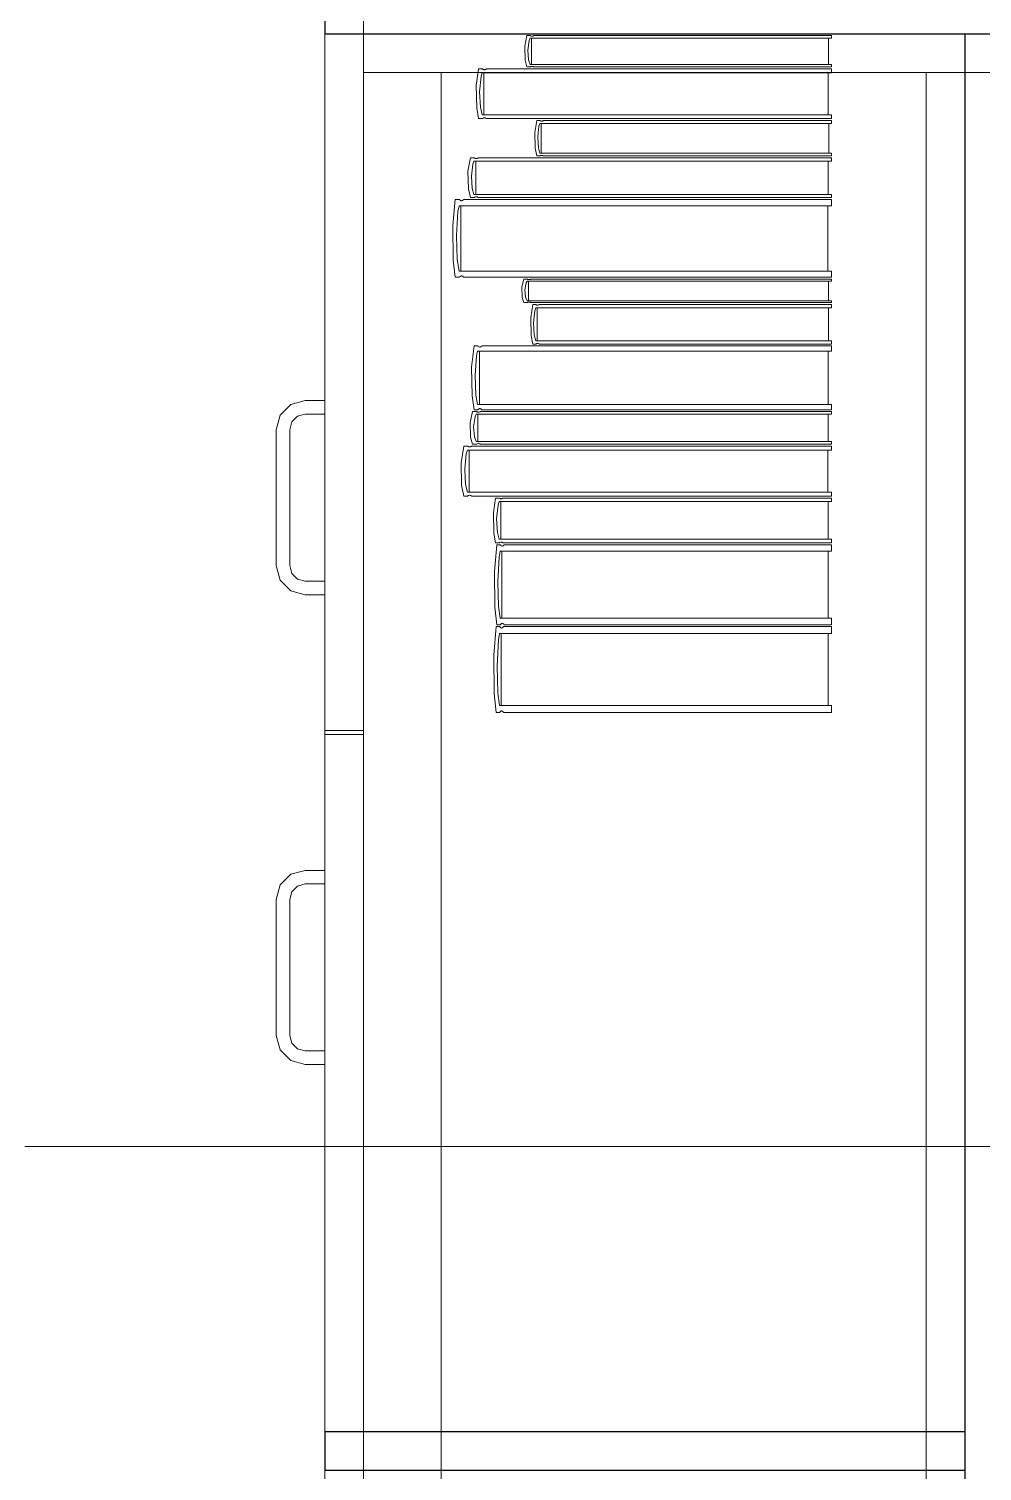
# Model space of a CAD drawing. Header units: inches. Extents: x -19 to 5698, y -728 to 92.
# Drawn here: x 105.169 to 105.66, y 34.24 to 34.983 of the extents above; entities that cross this region are included whole.
import ezdxf

# ---------------------------------------------------------------- set-up
doc = ezdxf.new("R2010")
doc.units = ezdxf.units.IN
doc.header["$MEASUREMENT"] = 0
doc.set_wipeout_variables(frame=1)
doc.linetypes.add('Punto & Raya', pattern=[0.65, 0.5, -0.075, 0, -0.075])
doc.linetypes.add('Wipeout_Contour', pattern=[1, 0, -1])
doc.layers.add('Interior - Mobiliario', color=7, linetype='Continuous')
doc.layers.add('Marcador - Secciones', color=7, linetype='Continuous')

msp = doc.modelspace()

# ---------------------------------------------------------------- linework, layer by layer
at = {"layer": 'Interior - Mobiliario', "color": 175, "linetype": 'Continuous', "lineweight": 13}
for p, q in [((105.34118, 33.52), (105.34118, 34.98)), ((105.34118, 34.98), (105.65118, 34.98)), ((105.42461, 34.96642), (105.42442, 34.97363)), ((105.65118, 34.98), (105.65118, 33.52)), ((105.42547, 34.96288), (105.42461, 34.96642)), ((105.42592, 34.97155), (105.42632, 34.96659)), ((105.42632, 34.96659), (105.42704, 34.96417)), ((105.34118, 34.96), (105.38118, 34.96)), ((105.38118, 34.96), (105.63118, 34.96)), ((105.39932, 34.95333), (105.40054, 34.96188)), ((105.40054, 34.96188), (105.40252, 34.96188)), ((105.40236, 34.95983), (105.40182, 34.95789)), ((105.58252, 34.95983), (105.40236, 34.95983)), ((105.40252, 34.96188), (105.40267, 34.96175)), ((105.40267, 34.96175), (105.4029, 34.9616)), ((105.4029, 34.9616), (105.40315, 34.9615)), ((105.40315, 34.9615), (105.40342, 34.96146)), ((105.40327, 34.93828), (105.40327, 34.95983)), ((105.40342, 34.96146), (105.40369, 34.96146)), ((105.40369, 34.96146), (105.40395, 34.96152)), ((105.40395, 34.96152), (105.4042, 34.96163)), ((105.4042, 34.96163), (105.40443, 34.96178)), ((105.40443, 34.96178), (105.40453, 34.96188)), ((105.40453, 34.96188), (105.58252, 34.96188)), ((105.42718, 34.96288), (105.42547, 34.96288)), ((105.42704, 34.96417), (105.58252, 34.96417)), ((105.42727, 34.96295), (105.42718, 34.96288)), ((105.42746, 34.96304), (105.42727, 34.96295)), ((105.42768, 34.96311), (105.42746, 34.96304)), ((105.42791, 34.96315), (105.42768, 34.96311)), ((105.42814, 34.96315), (105.42791, 34.96315)), ((105.42837, 34.96312), (105.42814, 34.96315)), ((105.42859, 34.96306), (105.42837, 34.96312)), ((105.42879, 34.96297), (105.42859, 34.96306)), ((105.42892, 34.96288), (105.42879, 34.96297)), ((105.58252, 34.96288), (105.42892, 34.96288)), ((105.5807, 34.95983), (105.5807, 34.93828)), ((105.58252, 34.96417), (105.58252, 34.96288)), ((105.58252, 34.96188), (105.58252, 34.95983)), ((105.39954, 34.94186), (105.39932, 34.95333)), ((105.40182, 34.95789), (105.40106, 34.95002)), ((105.40106, 34.95002), (105.40152, 34.94212)), ((105.40054, 34.93623), (105.39954, 34.94186)), ((105.40252, 34.93623), (105.40054, 34.93623)), ((105.40152, 34.94212), (105.40236, 34.93828)), ((105.40236, 34.93828), (105.58252, 34.93828)), ((105.40262, 34.93633), (105.40252, 34.93623)), ((105.40285, 34.93649), (105.40262, 34.93633)), ((105.4031, 34.93659), (105.40285, 34.93649)), ((105.40336, 34.93665), (105.4031, 34.93659)), ((105.40363, 34.93666), (105.40336, 34.93665)), ((105.40389, 34.93661), (105.40363, 34.93666)), ((105.40415, 34.93651), (105.40389, 34.93661)), ((105.40438, 34.93637), (105.40415, 34.93651)), ((105.40453, 34.93623), (105.40438, 34.93637)), ((105.58252, 34.93623), (105.40453, 34.93623)), ((105.58252, 34.93828), (105.58252, 34.93623)), ((105.42955, 34.92916), (105.43057, 34.93523)), ((105.42974, 34.92103), (105.42955, 34.92916)), ((105.43057, 34.93523), (105.43222, 34.93523)), ((105.43164, 34.9324), (105.43101, 34.92682)), ((105.43209, 34.93377), (105.43164, 34.9324)), ((105.58252, 34.93377), (105.43209, 34.93377)), ((105.43222, 34.93523), (105.43235, 34.93513)), ((105.43235, 34.93513), (105.43255, 34.93503)), ((105.43255, 34.93503), (105.43276, 34.93496)), ((105.43276, 34.93496), (105.43298, 34.93493)), ((105.43285, 34.91849), (105.43285, 34.93377)), ((105.43298, 34.93493), (105.4332, 34.93493)), ((105.4332, 34.93493), (105.43342, 34.93497)), ((105.43342, 34.93497), (105.43363, 34.93505)), ((105.43363, 34.93505), (105.43382, 34.93516)), ((105.43382, 34.93516), (105.43391, 34.93523)), ((105.43391, 34.93523), (105.58252, 34.93523)), ((105.58101, 34.93377), (105.58101, 34.91849)), ((105.58252, 34.93523), (105.58252, 34.93377)), ((105.43057, 34.91704), (105.42974, 34.92103)), ((105.43101, 34.92682), (105.43139, 34.92122)), ((105.43139, 34.92122), (105.43209, 34.91849)), ((105.39503, 34.90922), (105.39628, 34.91604)), ((105.39628, 34.91604), (105.39831, 34.91604)), ((105.39815, 34.9144), (105.39759, 34.91285)), ((105.58252, 34.9144), (105.39815, 34.9144)), ((105.39831, 34.91604), (105.39846, 34.91593)), ((105.39846, 34.91593), (105.3987, 34.91581)), ((105.3987, 34.91581), (105.39896, 34.91573)), ((105.39896, 34.91573), (105.39923, 34.91569)), ((105.39908, 34.89722), (105.39908, 34.9144)), ((105.39923, 34.91569), (105.39951, 34.9157)), ((105.39951, 34.9157), (105.39978, 34.91575)), ((105.39978, 34.91575), (105.40003, 34.91583)), ((105.40003, 34.91583), (105.40027, 34.91596)), ((105.40027, 34.91596), (105.40037, 34.91604)), ((105.40037, 34.91604), (105.58252, 34.91604)), ((105.43222, 34.91704), (105.43057, 34.91704)), ((105.43209, 34.91849), (105.58252, 34.91849)), ((105.43231, 34.91711), (105.43222, 34.91704)), ((105.4325, 34.91722), (105.43231, 34.91711)), ((105.43271, 34.9173), (105.4325, 34.91722)), ((105.43293, 34.91734), (105.43271, 34.9173)), ((105.43315, 34.91734), (105.43293, 34.91734)), ((105.43337, 34.91731), (105.43315, 34.91734)), ((105.43359, 34.91724), (105.43337, 34.91731)), ((105.43378, 34.91713), (105.43359, 34.91724)), ((105.43391, 34.91704), (105.43378, 34.91713)), ((105.58252, 34.91704), (105.43391, 34.91704)), ((105.58066, 34.9144), (105.58066, 34.89722)), ((105.58252, 34.91849), (105.58252, 34.91704)), ((105.58252, 34.91604), (105.58252, 34.9144)), ((105.39527, 34.90007), (105.39503, 34.90922)), ((105.39759, 34.91285), (105.39682, 34.90658)), ((105.39682, 34.90658), (105.39729, 34.90029)), ((105.39628, 34.89559), (105.39527, 34.90007)), ((105.39729, 34.90029), (105.39815, 34.89722)), ((105.38721, 34.88123), (105.38852, 34.89459)), ((105.38852, 34.89459), (105.39062, 34.89459)), ((105.39046, 34.89138), (105.38988, 34.88835)), ((105.58252, 34.89138), (105.39046, 34.89138)), ((105.39062, 34.89459), (105.39078, 34.89437)), ((105.39078, 34.89437), (105.39103, 34.89414)), ((105.39103, 34.89414), (105.3913, 34.89399)), ((105.3913, 34.89399), (105.39159, 34.89392)), ((105.39143, 34.85774), (105.39143, 34.89138)), ((105.39159, 34.89392), (105.39187, 34.89393)), ((105.39187, 34.89393), (105.39215, 34.89402)), ((105.39215, 34.89402), (105.39242, 34.89419)), ((105.39242, 34.89419), (105.39266, 34.89443)), ((105.39266, 34.89443), (105.39277, 34.89459)), ((105.39277, 34.89459), (105.58252, 34.89459)), ((105.39831, 34.89559), (105.39628, 34.89559)), ((105.39815, 34.89722), (105.58252, 34.89722)), ((105.39841, 34.89567), (105.39831, 34.89559)), ((105.39865, 34.89579), (105.39841, 34.89567)), ((105.3989, 34.89588), (105.39865, 34.89579)), ((105.39917, 34.89592), (105.3989, 34.89588)), ((105.39945, 34.89593), (105.39917, 34.89592)), ((105.39972, 34.89589), (105.39945, 34.89593)), ((105.39998, 34.89581), (105.39972, 34.89589)), ((105.40022, 34.8957), (105.39998, 34.89581)), ((105.40037, 34.89559), (105.40022, 34.8957)), ((105.58252, 34.89559), (105.40037, 34.89559)), ((105.58058, 34.89138), (105.58058, 34.85774)), ((105.58252, 34.89722), (105.58252, 34.89559)), ((105.58252, 34.89459), (105.58252, 34.89138)), ((105.38988, 34.88835), (105.38907, 34.87606)), ((105.38745, 34.86332), (105.38721, 34.88123)), ((105.38907, 34.87606), (105.38956, 34.86374)), ((105.38852, 34.85453), (105.38745, 34.86332)), ((105.38956, 34.86374), (105.39046, 34.85774)), ((105.39062, 34.85453), (105.38852, 34.85453)), ((105.39046, 34.85774), (105.58252, 34.85774)), ((105.39073, 34.85469), (105.39062, 34.85453)), ((105.39098, 34.85493), (105.39073, 34.85469)), ((105.39124, 34.8551), (105.39098, 34.85493)), ((105.39152, 34.85519), (105.39124, 34.8551)), ((105.39181, 34.8552), (105.39152, 34.85519)), ((105.39209, 34.85513), (105.39181, 34.8552)), ((105.39236, 34.85498), (105.39209, 34.85513)), ((105.39261, 34.85475), (105.39236, 34.85498)), ((105.39277, 34.85453), (105.39261, 34.85475)), ((105.58252, 34.85453), (105.39277, 34.85453)), ((105.58252, 34.85774), (105.58252, 34.85453)), ((105.42283, 34.84952), (105.4239, 34.85353)), ((105.42303, 34.84414), (105.42283, 34.84952)), ((105.4239, 34.85353), (105.42562, 34.85353)), ((105.42501, 34.85166), (105.42435, 34.84797)), ((105.42435, 34.84797), (105.42476, 34.84426)), ((105.42548, 34.85257), (105.42501, 34.85166)), ((105.58252, 34.85257), (105.42548, 34.85257)), ((105.42562, 34.85353), (105.42575, 34.85347)), ((105.42575, 34.85347), (105.42596, 34.8534)), ((105.42596, 34.8534), (105.42618, 34.85335)), ((105.42618, 34.85335), (105.42641, 34.85333)), ((105.42628, 34.84246), (105.42628, 34.85257)), ((105.42641, 34.85333), (105.42664, 34.85334)), ((105.42664, 34.85334), (105.42687, 34.85336)), ((105.42687, 34.85336), (105.42709, 34.85341)), ((105.42709, 34.85341), (105.42729, 34.85349)), ((105.42729, 34.85349), (105.42738, 34.85353)), ((105.42738, 34.85353), (105.58252, 34.85353)), ((105.58094, 34.85257), (105.58094, 34.84246)), ((105.58252, 34.85353), (105.58252, 34.85257)), ((105.4239, 34.8415), (105.42303, 34.84414)), ((105.42562, 34.8415), (105.4239, 34.8415)), ((105.42476, 34.84426), (105.42548, 34.84246)), ((105.42548, 34.84246), (105.58252, 34.84246)), ((105.42571, 34.84154), (105.42562, 34.8415)), ((105.42591, 34.84162), (105.42571, 34.84154)), ((105.42613, 34.84167), (105.42591, 34.84162)), ((105.42636, 34.84169), (105.42613, 34.84167)), ((105.42659, 34.8417), (105.42636, 34.84169)), ((105.42682, 34.84167), (105.42659, 34.8417)), ((105.42704, 34.84163), (105.42682, 34.84167)), ((105.42725, 34.84156), (105.42704, 34.84163)), ((105.42738, 34.8415), (105.42725, 34.84156)), ((105.58252, 34.8415), (105.42738, 34.8415)), ((105.42738, 34.8337), (105.42841, 34.8405)), ((105.42841, 34.8405), (105.43009, 34.8405)), ((105.43009, 34.8405), (105.43021, 34.84039)), ((105.43021, 34.84039), (105.43041, 34.84027)), ((105.43041, 34.84027), (105.43063, 34.84019)), ((105.43063, 34.84019), (105.43085, 34.84015)), ((105.43085, 34.84015), (105.43108, 34.84016)), ((105.43108, 34.84016), (105.4313, 34.84021)), ((105.4313, 34.84021), (105.43151, 34.84029)), ((105.43151, 34.84029), (105.43171, 34.84042)), ((105.43171, 34.84042), (105.43179, 34.8405)), ((105.43179, 34.8405), (105.58252, 34.8405)), ((105.58252, 34.84246), (105.58252, 34.8415)), ((105.58252, 34.8405), (105.58252, 34.83886)), ((105.42757, 34.82459), (105.42738, 34.8337)), ((105.4295, 34.83732), (105.42885, 34.83107)), ((105.42995, 34.83886), (105.4295, 34.83732)), ((105.58252, 34.83886), (105.42995, 34.83886)), ((105.43072, 34.82175), (105.43072, 34.83886)), ((105.58098, 34.83886), (105.58098, 34.82175)), ((105.42841, 34.82012), (105.42757, 34.82459)), ((105.42885, 34.83107), (105.42924, 34.8248)), ((105.42924, 34.8248), (105.42995, 34.82175)), ((105.39695, 34.80818), (105.39818, 34.81912)), ((105.39818, 34.81912), (105.40019, 34.81912)), ((105.40019, 34.81912), (105.40034, 34.81894)), ((105.40034, 34.81894), (105.40058, 34.81875)), ((105.40058, 34.81875), (105.40083, 34.81863)), ((105.40083, 34.81863), (105.4011, 34.81857)), ((105.4011, 34.81857), (105.40137, 34.81858)), ((105.40137, 34.81858), (105.40164, 34.81865)), ((105.40164, 34.81865), (105.40189, 34.81879)), ((105.40189, 34.81879), (105.40213, 34.81899)), ((105.40213, 34.81899), (105.40223, 34.81912)), ((105.40223, 34.81912), (105.58252, 34.81912)), ((105.43009, 34.82012), (105.42841, 34.82012)), ((105.42995, 34.82175), (105.58252, 34.82175)), ((105.43017, 34.8202), (105.43009, 34.82012)), ((105.43037, 34.82032), (105.43017, 34.8202)), ((105.43058, 34.82041), (105.43037, 34.82032)), ((105.4308, 34.82045), (105.43058, 34.82041)), ((105.43103, 34.82046), (105.4308, 34.82045)), ((105.43125, 34.82042), (105.43103, 34.82046)), ((105.43147, 34.82034), (105.43125, 34.82042)), ((105.43167, 34.82023), (105.43147, 34.82034)), ((105.43179, 34.82012), (105.43167, 34.82023)), ((105.58252, 34.82012), (105.43179, 34.82012)), ((105.58252, 34.82175), (105.58252, 34.82012)), ((105.58252, 34.81912), (105.58252, 34.81649)), ((105.39948, 34.81401), (105.39871, 34.80395)), ((105.40003, 34.81649), (105.39948, 34.81401)), ((105.58252, 34.81649), (105.40003, 34.81649)), ((105.40095, 34.78894), (105.40095, 34.81649)), ((105.58068, 34.81649), (105.58068, 34.78894)), ((105.39718, 34.79351), (105.39695, 34.80818)), ((105.39871, 34.80395), (105.39918, 34.79385)), ((105.29819, 34.7835), (105.30368, 34.78899)), ((105.30368, 34.78899), (105.31118, 34.791)), ((105.31118, 34.791), (105.32118, 34.791)), ((105.32118, 34.791), (105.32118, 34.784)), ((105.39818, 34.78632), (105.39718, 34.79351)), ((105.39918, 34.79385), (105.40003, 34.78894)), ((105.40003, 34.78894), (105.58252, 34.78894)), ((105.58252, 34.78894), (105.58252, 34.78632)), ((105.29618, 34.776), (105.29819, 34.7835)), ((105.30425, 34.78), (105.30318, 34.776)), ((105.30718, 34.78293), (105.30425, 34.78)), ((105.31118, 34.784), (105.30718, 34.78293)), ((105.32118, 34.784), (105.31118, 34.784)), ((105.39613, 34.77973), (105.39737, 34.78532)), ((105.39737, 34.78532), (105.39938, 34.78532)), ((105.39867, 34.78271), (105.3979, 34.77756)), ((105.40019, 34.78632), (105.39818, 34.78632)), ((105.39922, 34.78398), (105.39867, 34.78271)), ((105.58252, 34.78398), (105.39922, 34.78398)), ((105.39938, 34.78532), (105.39953, 34.78523)), ((105.39953, 34.78523), (105.39977, 34.78513)), ((105.39977, 34.78513), (105.40003, 34.78507)), ((105.40003, 34.78507), (105.4003, 34.78504)), ((105.40015, 34.76989), (105.40015, 34.78398)), ((105.40029, 34.78645), (105.40019, 34.78632)), ((105.40052, 34.78664), (105.40029, 34.78645)), ((105.4003, 34.78504), (105.40057, 34.78504)), ((105.40078, 34.78678), (105.40052, 34.78664)), ((105.40057, 34.78504), (105.40084, 34.78508)), ((105.40104, 34.78686), (105.40078, 34.78678)), ((105.40084, 34.78508), (105.4011, 34.78515)), ((105.40132, 34.78687), (105.40104, 34.78686)), ((105.4011, 34.78515), (105.40133, 34.78525)), ((105.40158, 34.78681), (105.40132, 34.78687)), ((105.40133, 34.78525), (105.40143, 34.78532)), ((105.40143, 34.78532), (105.58252, 34.78532)), ((105.40184, 34.78668), (105.40158, 34.78681)), ((105.40208, 34.78649), (105.40184, 34.78668)), ((105.40223, 34.78632), (105.40208, 34.78649)), ((105.58252, 34.78632), (105.40223, 34.78632)), ((105.58067, 34.78398), (105.58067, 34.76989)), ((105.58252, 34.78532), (105.58252, 34.78398)), ((105.29618, 34.706), (105.29618, 34.776)), ((105.30318, 34.776), (105.30318, 34.706)), ((105.39636, 34.77223), (105.39613, 34.77973)), ((105.3979, 34.77756), (105.39837, 34.7724)), ((105.39837, 34.7724), (105.39922, 34.76989)), ((105.39155, 34.75897), (105.39283, 34.76755)), ((105.39283, 34.76755), (105.39489, 34.76755)), ((105.39472, 34.76549), (105.39416, 34.76354)), ((105.58252, 34.76549), (105.39472, 34.76549)), ((105.39489, 34.76755), (105.39504, 34.76741)), ((105.39504, 34.76741), (105.39529, 34.76727)), ((105.39529, 34.76727), (105.39555, 34.76717)), ((105.39555, 34.76717), (105.39583, 34.76712)), ((105.39567, 34.74387), (105.39567, 34.76549)), ((105.39583, 34.76712), (105.39611, 34.76713)), ((105.39611, 34.76713), (105.39638, 34.76719)), ((105.39737, 34.76855), (105.39636, 34.77223)), ((105.39638, 34.76719), (105.39664, 34.7673)), ((105.39664, 34.7673), (105.39688, 34.76745)), ((105.39688, 34.76745), (105.39699, 34.76755)), ((105.39699, 34.76755), (105.58252, 34.76755)), ((105.39938, 34.76855), (105.39737, 34.76855)), ((105.39922, 34.76989), (105.58252, 34.76989)), ((105.39948, 34.76862), (105.39938, 34.76855)), ((105.39972, 34.76872), (105.39948, 34.76862)), ((105.39997, 34.76879), (105.39972, 34.76872)), ((105.40024, 34.76883), (105.39997, 34.76879)), ((105.40051, 34.76883), (105.40024, 34.76883)), ((105.40078, 34.7688), (105.40051, 34.76883)), ((105.40104, 34.76874), (105.40078, 34.7688)), ((105.40128, 34.76864), (105.40104, 34.76874)), ((105.40143, 34.76855), (105.40128, 34.76864)), ((105.58252, 34.76855), (105.40143, 34.76855)), ((105.58063, 34.76549), (105.58063, 34.74387)), ((105.58252, 34.76989), (105.58252, 34.76855)), ((105.58252, 34.76755), (105.58252, 34.76549)), ((105.39179, 34.74746), (105.39155, 34.75897)), ((105.39416, 34.76354), (105.39337, 34.75565)), ((105.39337, 34.75565), (105.39385, 34.74773)), ((105.39283, 34.74181), (105.39179, 34.74746)), ((105.39385, 34.74773), (105.39472, 34.74387)), ((105.39472, 34.74387), (105.58252, 34.74387)), ((105.58252, 34.74387), (105.58252, 34.74181)), ((105.39489, 34.74181), (105.39283, 34.74181)), ((105.39499, 34.74191), (105.39489, 34.74181)), ((105.39523, 34.74207), (105.39499, 34.74191)), ((105.39549, 34.74218), (105.39523, 34.74207)), ((105.39577, 34.74224), (105.39549, 34.74218)), ((105.39605, 34.74224), (105.39577, 34.74224)), ((105.39632, 34.74219), (105.39605, 34.74224)), ((105.39659, 34.7421), (105.39632, 34.74219)), ((105.39683, 34.74195), (105.39659, 34.7421)), ((105.39699, 34.74181), (105.39683, 34.74195)), ((105.58252, 34.74181), (105.39699, 34.74181)), ((105.40816, 34.73311), (105.40932, 34.74081)), ((105.40932, 34.74081), (105.4112, 34.74081)), ((105.41054, 34.73721), (105.40981, 34.73013)), ((105.41105, 34.73896), (105.41054, 34.73721)), ((105.58252, 34.73896), (105.41105, 34.73896)), ((105.4112, 34.74081), (105.41134, 34.74069)), ((105.41134, 34.74069), (105.41157, 34.74056)), ((105.41157, 34.74056), (105.41181, 34.74047)), ((105.41181, 34.74047), (105.41206, 34.74043)), ((105.41192, 34.71957), (105.41192, 34.73896)), ((105.41206, 34.74043), (105.41232, 34.74043)), ((105.41232, 34.74043), (105.41257, 34.74048)), ((105.41257, 34.74048), (105.41281, 34.74058)), ((105.41281, 34.74058), (105.41302, 34.74072)), ((105.41302, 34.74072), (105.41312, 34.74081)), ((105.41312, 34.74081), (105.58252, 34.74081)), ((105.58079, 34.73896), (105.58079, 34.71957)), ((105.58252, 34.74081), (105.58252, 34.73896)), ((105.40837, 34.72278), (105.40816, 34.73311)), ((105.40981, 34.73013), (105.41025, 34.72302)), ((105.40932, 34.71772), (105.40837, 34.72278)), ((105.41025, 34.72302), (105.41105, 34.71957)), ((105.40875, 34.70299), (105.40991, 34.71672)), ((105.4112, 34.71772), (105.40932, 34.71772)), ((105.40991, 34.71672), (105.41178, 34.71672)), ((105.41105, 34.71957), (105.58252, 34.71957)), ((105.41163, 34.71343), (105.41112, 34.7103)), ((105.4113, 34.71781), (105.4112, 34.71772)), ((105.41152, 34.71795), (105.4113, 34.71781)), ((105.41175, 34.71805), (105.41152, 34.71795)), ((105.58252, 34.71343), (105.41163, 34.71343)), ((105.41201, 34.7181), (105.41175, 34.71805)), ((105.41178, 34.71672), (105.41193, 34.7165)), ((105.41193, 34.7165), (105.41215, 34.71626)), ((105.41226, 34.7181), (105.41201, 34.7181)), ((105.41215, 34.71626), (105.41239, 34.71611)), ((105.41251, 34.71806), (105.41226, 34.7181)), ((105.41239, 34.71611), (105.41264, 34.71603)), ((105.4125, 34.67885), (105.4125, 34.71343)), ((105.41275, 34.71797), (105.41251, 34.71806)), ((105.41264, 34.71603), (105.41289, 34.71604)), ((105.41298, 34.71784), (105.41275, 34.71797)), ((105.41289, 34.71604), (105.41314, 34.71613)), ((105.41312, 34.71772), (105.41298, 34.71784)), ((105.58252, 34.71772), (105.41312, 34.71772)), ((105.41314, 34.71613), (105.41338, 34.71631)), ((105.41338, 34.71631), (105.4136, 34.71656)), ((105.4136, 34.71656), (105.41369, 34.71672)), ((105.41369, 34.71672), (105.58252, 34.71672)), ((105.5808, 34.71343), (105.5808, 34.67885)), ((105.58252, 34.71957), (105.58252, 34.71772)), ((105.58252, 34.71672), (105.58252, 34.71343)), ((105.29819, 34.6985), (105.29618, 34.706)), ((105.30318, 34.706), (105.30425, 34.702)), ((105.41112, 34.7103), (105.4104, 34.69769)), ((105.30368, 34.69301), (105.29819, 34.6985)), ((105.30425, 34.702), (105.30718, 34.69907)), ((105.30718, 34.69907), (105.31118, 34.698)), ((105.40896, 34.68459), (105.40875, 34.70299)), ((105.31118, 34.691), (105.30368, 34.69301)), ((105.31118, 34.698), (105.32118, 34.698)), ((105.32118, 34.691), (105.31118, 34.691)), ((105.32118, 34.698), (105.32118, 34.691)), ((105.4104, 34.69769), (105.41084, 34.68502)), ((105.40991, 34.67556), (105.40896, 34.68459)), ((105.41084, 34.68502), (105.41163, 34.67885)), ((105.41163, 34.67885), (105.58252, 34.67885)), ((105.4121, 34.67597), (105.41188, 34.67572)), ((105.41233, 34.67614), (105.4121, 34.67597)), ((105.41258, 34.67624), (105.41233, 34.67614)), ((105.41284, 34.67625), (105.41258, 34.67624)), ((105.41309, 34.67617), (105.41284, 34.67625)), ((105.41333, 34.67602), (105.41309, 34.67617)), ((105.41355, 34.67578), (105.41333, 34.67602)), ((105.58252, 34.67885), (105.58252, 34.67556)), ((105.4084, 34.65983), (105.40956, 34.67456)), ((105.40956, 34.67456), (105.41144, 34.67456)), ((105.41178, 34.67556), (105.40991, 34.67556)), ((105.41129, 34.67103), (105.41078, 34.66767)), ((105.58252, 34.67103), (105.41129, 34.67103)), ((105.41144, 34.67456), (105.41158, 34.67432)), ((105.41158, 34.67432), (105.41181, 34.67407)), ((105.41188, 34.67572), (105.41178, 34.67556)), ((105.41181, 34.67407), (105.41205, 34.6739)), ((105.41205, 34.6739), (105.4123, 34.67382)), ((105.41215, 34.63391), (105.41215, 34.67103)), ((105.4123, 34.67382), (105.41255, 34.67383)), ((105.41255, 34.67383), (105.4128, 34.67393)), ((105.4128, 34.67393), (105.41304, 34.67412)), ((105.41304, 34.67412), (105.41326, 34.67439)), ((105.41326, 34.67439), (105.41336, 34.67456)), ((105.41336, 34.67456), (105.58252, 34.67456)), ((105.41369, 34.67556), (105.41355, 34.67578)), ((105.58252, 34.67556), (105.41369, 34.67556)), ((105.58079, 34.67103), (105.58079, 34.63391)), ((105.58252, 34.67456), (105.58252, 34.67103)), ((105.41078, 34.66767), (105.41005, 34.65413)), ((105.40861, 34.64007), (105.4084, 34.65983)), ((105.41005, 34.65413), (105.41049, 34.64053)), ((105.40956, 34.63038), (105.40861, 34.64007)), ((105.41049, 34.64053), (105.41129, 34.63391)), ((105.41129, 34.63391), (105.58252, 34.63391)), ((105.58252, 34.63391), (105.58252, 34.63038)), ((105.41144, 34.63038), (105.40956, 34.63038)), ((105.41154, 34.63055), (105.41144, 34.63038)), ((105.41175, 34.63082), (105.41154, 34.63055)), ((105.41199, 34.631), (105.41175, 34.63082)), ((105.41224, 34.6311), (105.41199, 34.631)), ((105.4125, 34.63111), (105.41224, 34.6311)), ((105.41275, 34.63103), (105.4125, 34.63111)), ((105.41299, 34.63087), (105.41275, 34.63103)), ((105.41321, 34.63061), (105.41299, 34.63087)), ((105.41336, 34.63038), (105.41321, 34.63061)), ((105.58252, 34.63038), (105.41336, 34.63038)), ((105.32118, 34.621), (105.34118, 34.621)), ((105.32118, 34.619), (105.34118, 34.619)), ((105.30368, 34.54699), (105.29819, 34.5415)), ((105.31118, 34.549), (105.30368, 34.54699)), ((105.32118, 34.549), (105.31118, 34.549)), ((105.32118, 34.542), (105.32118, 34.549)), ((105.29819, 34.5415), (105.29618, 34.534)), ((105.30318, 34.534), (105.30425, 34.538)), ((105.30425, 34.538), (105.30718, 34.54093)), ((105.30718, 34.54093), (105.31118, 34.542)), ((105.31118, 34.542), (105.32118, 34.542)), ((105.29618, 34.534), (105.29618, 34.464)), ((105.30318, 34.464), (105.30318, 34.534)), ((105.29618, 34.464), (105.29819, 34.4565)), ((105.30425, 34.46), (105.30318, 34.464)), ((105.29819, 34.4565), (105.30368, 34.45101)), ((105.30718, 34.45707), (105.30425, 34.46)), ((105.31118, 34.456), (105.30718, 34.45707)), ((105.32118, 34.456), (105.31118, 34.456)), ((105.32118, 34.449), (105.32118, 34.456)), ((105.30368, 34.45101), (105.31118, 34.449)), ((105.31118, 34.449), (105.32118, 34.449))]:
    msp.add_line(p, q, dxfattribs=at)

# ---------------------------------------------------------------- next in the draw order: wipeouts: each hides what was drawn before it
at = {"color": 254, "linetype": 'Wipeout_Contour', "lineweight": 0, "ltscale": 3271.051571}
msp.add_wipeout([(105.32118, 34.24), (105.65118, 34.24), (105.65118, 34.26), (105.32118, 34.26)], dxfattribs=at).dxf.layer = 'Interior - Mobiliario'

# ---------------------------------------------------------------- next in the draw order: linework, layer by layer
at = {"layer": 'Interior - Mobiliario', "color": 175, "linetype": 'Continuous', "lineweight": 13}
for p, q in [((105.34118, 33.54), (105.34118, 34.96)), ((105.38118, 34.96), (105.38118, 33.54)), ((105.63118, 33.54), (105.63118, 34.96)), ((105.32118, 34.26), (105.32118, 34.619)), ((105.34118, 34.26), (105.34118, 34.619)), ((105.32118, 34.24), (105.32118, 34.26)), ((105.32118, 34.26), (105.65118, 34.26)), ((105.32118, 34.24), (105.32118, 34.26)), ((105.32118, 34.26), (105.34118, 34.26)), ((105.65118, 34.26), (105.65118, 34.24)), ((105.65118, 34.24), (105.32118, 34.24)), ((105.32118, 34.24), (105.32118, 33.881)), ((105.32118, 34.24), (105.34118, 34.24)), ((105.34118, 34.24), (105.34118, 33.881))]:
    msp.add_line(p, q, dxfattribs=at)
at = {"layer": 'Interior - Mobiliario', "color": 175, "linetype": 'Continuous', "lineweight": 30}
for p, q in [((105.32118, 34.26), (105.65118, 34.26)), ((105.32118, 34.26), (105.32118, 34.24)), ((105.65118, 34.26), (105.65118, 34.24)), ((105.32118, 34.24), (105.65118, 34.24))]:
    msp.add_line(p, q, dxfattribs=at)

# ---------------------------------------------------------------- next in the draw order: wipeouts: each hides what was drawn before it
at = {"color": 254, "linetype": 'Wipeout_Contour', "lineweight": 0, "ltscale": 3271.7522}
msp.add_wipeout([(105.65118, 33.52), (105.67118, 33.52), (105.67118, 34.98), (105.65118, 34.98)], dxfattribs=at).dxf.layer = 'Interior - Mobiliario'

# ---------------------------------------------------------------- next in the draw order: linework, layer by layer
at = {"layer": 'Interior - Mobiliario', "color": 175, "linetype": 'Continuous', "lineweight": 30}
for q in [(105.67118, 34.98), (105.65118, 33.52)]:
    msp.add_line((105.65118, 34.98), q, dxfattribs=at)
at = {"layer": 'Interior - Mobiliario', "color": 175, "linetype": 'Continuous', "lineweight": 13}
for p, q in [((105.65118, 33.52), (105.65118, 34.98)), ((105.65118, 34.98), (105.67118, 34.98)), ((105.63118, 34.96), (105.67118, 34.96)), ((105.32118, 34.26), (105.65118, 34.26)), ((105.65118, 34.26), (105.65118, 34.24)), ((105.65118, 34.24), (105.32118, 34.24))]:
    msp.add_line(p, q, dxfattribs=at)
at = {"layer": 'Marcador - Secciones', "color": 251, "linetype": 'Punto & Raya', "lineweight": 13, "true_color": 0x636466}
msp.add_line((97.16665, 34.40671), (148.44025, 34.40671), dxfattribs=at)

# ---------------------------------------------------------------- next in the draw order: wipeouts: each hides what was drawn before it
at = {"color": 254, "linetype": 'Wipeout_Contour', "lineweight": 0, "ltscale": 3271.216842}
msp.add_wipeout([(105.32118, 34.98), (105.67118, 34.98), (105.67118, 35), (105.32118, 35)], dxfattribs=at).dxf.layer = 'Interior - Mobiliario'

# ---------------------------------------------------------------- next in the draw order: linework, layer by layer
at = {"layer": 'Interior - Mobiliario', "color": 175, "linetype": 'Continuous', "lineweight": 30}
for p, q in [((105.32118, 35), (105.32118, 34.98)), ((105.32118, 34.98), (105.67118, 34.98))]:
    msp.add_line(p, q, dxfattribs=at)
at = {"layer": 'Interior - Mobiliario', "color": 175, "linetype": 'Continuous', "lineweight": 13}
for p, q in [((105.32118, 34.98), (105.32118, 35)), ((105.32118, 35), (105.32118, 33.5)), ((105.34118, 34.96), (105.34118, 35)), ((105.67118, 34.98), (105.32118, 34.98)), ((105.32118, 33.52), (105.32118, 34.98)), ((105.32118, 34.98), (105.67118, 34.98)), ((105.32118, 33.52), (105.32118, 34.98)), ((105.32118, 34.98), (105.65118, 34.98)), ((105.32118, 34.98), (105.32118, 34.621)), ((105.32118, 34.98), (105.34118, 34.98)), ((105.34118, 33.52), (105.34118, 34.98)), ((105.34118, 34.98), (105.65118, 34.98)), ((105.34118, 33.52), (105.34118, 34.98)), ((105.34118, 34.98), (105.65118, 34.98)), ((105.34118, 34.98), (105.34118, 34.621)), ((105.42442, 34.97363), (105.42547, 34.979)), ((105.42547, 34.979), (105.42718, 34.979)), ((105.42658, 34.97649), (105.42592, 34.97155)), ((105.42704, 34.97771), (105.42658, 34.97649)), ((105.58252, 34.97771), (105.42704, 34.97771)), ((105.42718, 34.979), (105.42731, 34.97891)), ((105.42731, 34.97891), (105.42751, 34.97882)), ((105.42751, 34.97882), (105.42773, 34.97876)), ((105.42773, 34.97876), (105.42796, 34.97873)), ((105.42783, 34.96417), (105.42783, 34.97771)), ((105.42796, 34.97873), (105.42819, 34.97873)), ((105.42819, 34.97873), (105.42842, 34.97877)), ((105.42842, 34.97877), (105.42863, 34.97884)), ((105.42863, 34.97884), (105.42883, 34.97894)), ((105.42883, 34.97894), (105.42892, 34.979)), ((105.42892, 34.979), (105.58252, 34.979)), ((105.58095, 34.97771), (105.58095, 34.96417)), ((105.58252, 34.979), (105.58252, 34.97771)), ((105.65118, 34.98), (105.65118, 33.52)), ((105.65118, 34.98), (105.65118, 33.52)), ((105.65118, 34.98), (105.65118, 33.52))]:
    msp.add_line(p, q, dxfattribs=at)

doc.saveas('drawing.dxf')
